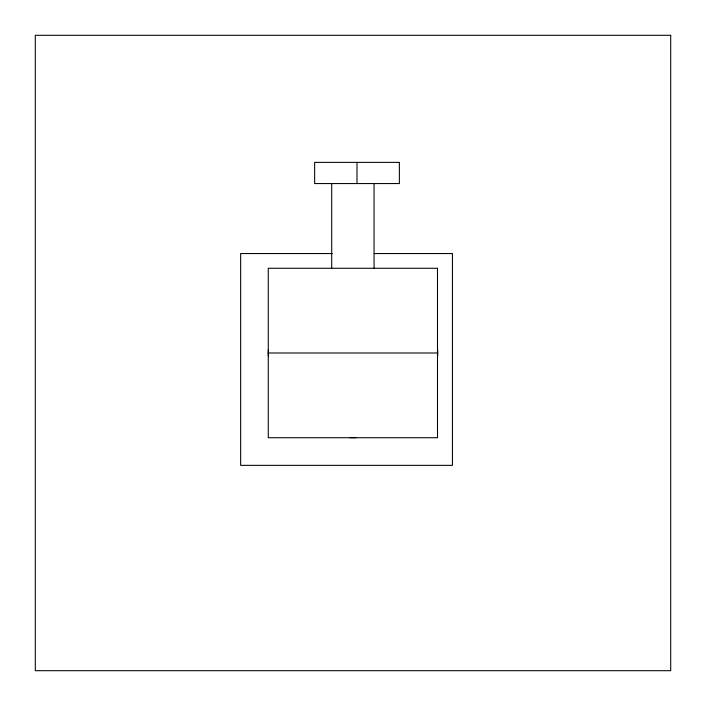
<?xml version="1.0" encoding="UTF-8"?>
<svg xmlns="http://www.w3.org/2000/svg" width="706" height="706" viewBox="0 0 706 706"><rect width="100%" height="100%" fill="white"/><g stroke="black" fill="none" stroke-linecap="round" stroke-linejoin="round"><path stroke-width="1.06" d="M437.499 354.677L437.499 351.323M332.208 253.551L240.649 253.551L240.649 465.351L452.449 465.351L452.449 253.551L374.127 253.551M268.28 353L437.499 353M374.065 183.56L374.065 268.28M357.007 162.38L357.007 183.56M331.705 183.56L331.705 268.28M356.142 437.658A84.72 84.72 0 0 1 349.858 437.658M268.342 356.142A84.72 84.72 0 0 1 268.342 349.858M437.658 349.858A84.72 84.72 0 0 1 437.658 356.142M670.7 35.3L35.3 35.3L35.3 670.7L670.7 670.7L670.7 35.3M399.367 162.38L314.647 162.38L314.647 183.56L399.367 183.56L399.367 162.38M437.499 268.28L268.28 268.28L268.28 437.72L437.499 437.72L437.499 268.28"/></g></svg>
